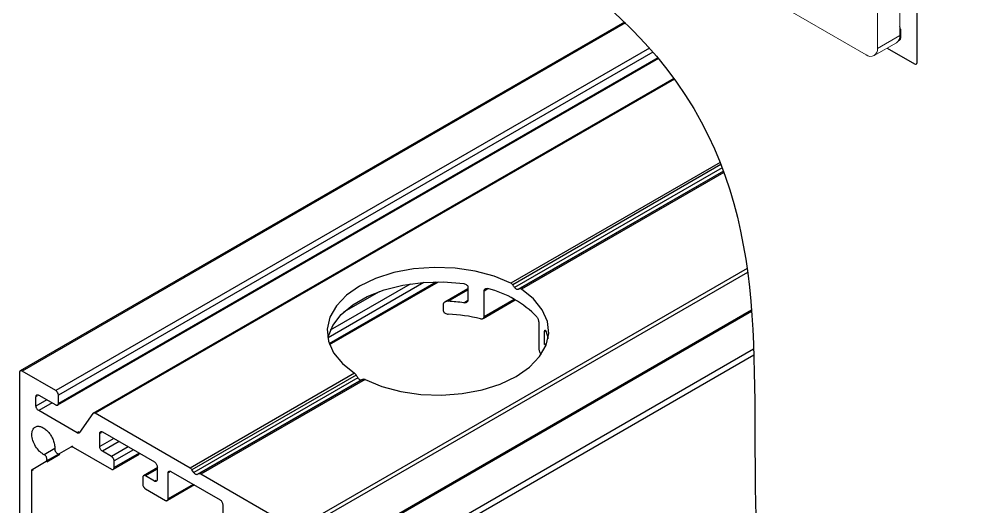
# Model space of a CAD drawing. Extents: x 0 to 11.4, y -13.7 to 0.
# Drawn here: x 4.925 to 8.745, y -5.598 to -3.672 of the extents above; entities that cross this region are included whole.
import ezdxf

# ---------------------------------------------------------------- set-up
doc = ezdxf.new("R2010")
doc.units = 0
doc.header["$LTSCALE"] = 0.5
doc.header["$MEASUREMENT"] = 0
doc.layers.add('Dimension', color=10, linetype='CONTINUOUS')
doc.layers.add('Housing', color=150, linetype='CONTINUOUS')
doc.layers.add('Jig', color=41, linetype='CONTINUOUS', lineweight=13)

msp = doc.modelspace()

# ---------------------------------------------------------------- linework, layer by layer
at = {"layer": 'Dimension', "transparency": 16777216}
msp.add_open_spline([(7.186, -3.5684), (7.8251, -4.0882), (7.8304, -5.4851), (7.8356, -6.8819), (8.7451, -7.2074)], degree=3, knots=[0.24279, 0.24279, 0.24279, 0.24279, 1, 2, 2, 2, 2], dxfattribs=at)
at = {"layer": 'Housing', "transparency": 16777216}
for p, q in [((8.4705, -3.8419), (8.4705, -1.4988)), ((8.4048, -3.71), (8.4048, -3.7467)), ((8.4048, -3.7467), (8.4005, -3.7492)), ((8.3518, -3.7856), (8.4599, -3.848))]:
    msp.add_line(p, q, dxfattribs=at)
at = {"layer": 'Housing', "linetype": 'Continuous', "lineweight": 25, "transparency": 16777216}
for p, q in [((7.3154, -3.6829), (4.9284, -5.0611)), ((7.3187, -3.6861), (4.9359, -5.0618)), ((7.4132, -3.7851), (5.0688, -5.1386)), ((7.4274, -3.8013), (5.0794, -5.1569)), ((7.4488, -3.8267), (5.0763, -5.1965)), ((7.446, -3.8233), (5.0794, -5.1896)), ((7.5097, -3.9052), (5.2158, -5.2295)), ((7.512, -3.9083), (5.2249, -5.2287)), ((7.6923, -4.2372), (6.8662, -4.7141)), ((7.6958, -4.246), (6.8735, -4.7207)), ((7.7005, -4.2583), (6.8808, -4.7315)), ((7.7053, -4.2712), (6.8942, -4.7395)), ((7.7057, -4.2723), (6.9007, -4.7371)), ((7.7072, -4.2764), (6.9077, -4.738)), ((7.799, -4.6565), (6.0164, -5.6856)), ((7.8011, -4.672), (6.0256, -5.6971)), ((6.1444, -4.9294), (6.5228, -4.711)), ((6.1491, -4.9529), (6.5716, -4.709)), ((6.1506, -4.9571), (6.5805, -4.709)), ((6.1544, -4.8991), (6.4704, -4.7168)), ((6.6967, -4.7362), (6.6053, -4.789)), ((6.6967, -4.7306), (6.6967, -4.7821)), ((6.7608, -4.7442), (6.7752, -4.7359)), ((6.2071, -4.8279), (6.3471, -4.7471)), ((6.6192, -4.786), (6.6967, -4.7413)), ((6.7608, -4.8463), (6.7608, -4.7442)), ((6.5993, -4.7974), (6.5993, -4.8236)), ((6.6799, -4.7918), (6.6967, -4.7821)), ((6.7565, -4.8538), (6.8836, -4.7805)), ((6.7608, -4.8463), (6.8791, -4.778)), ((7.8165, -4.8216), (6.165, -5.775)), ((7.8169, -4.8264), (6.1725, -5.7758)), ((6.9761, -4.8684), (6.9761, -4.9705)), ((6.9996, -4.9055), (7.004, -4.9029)), ((6.9996, -4.9569), (6.9996, -4.9055)), ((7.004, -4.9029), (7.0131, -4.9329)), ((6.9996, -4.9569), (7.008, -4.9521)), ((7.825, -4.9753), (6.3055, -5.8525)), ((7.8258, -4.9993), (6.3161, -5.8709)), ((6.9825, -4.9913), (6.9859, -4.9962)), ((4.9253, -5.0679), (4.9253, -7.4114)), ((5.0688, -5.1386), (4.9359, -5.0618)), ((6.249, -5.0705), (5.6, -5.4452)), ((6.2555, -5.0775), (5.6068, -5.452)), ((6.2623, -5.0886), (5.6139, -5.463)), ((6.2759, -5.0965), (5.6275, -5.4708)), ((6.2832, -5.0936), (5.6346, -5.4681)), ((6.2905, -5.0944), (5.6414, -5.4691)), ((4.9963, -5.16), (4.991, -5.1631)), ((4.991, -5.1998), (4.991, -5.1631)), ((5.0335, -5.1753), (4.991, -5.1998)), ((5.0016, -5.1569), (5.0688, -5.1957)), ((5.0547, -5.1876), (5.0016, -5.2182)), ((5.0794, -5.1896), (5.0794, -5.1569)), ((5.1535, -5.3059), (5.0016, -5.2182)), ((5.2158, -5.2295), (5.1627, -5.305)), ((5.6, -5.4452), (5.2249, -5.2287)), ((5.1607, -5.3017), (5.1535, -5.3059)), ((5.2482, -5.3054), (5.2429, -5.3085)), ((5.2429, -5.3599), (5.2429, -5.3085)), ((5.2535, -5.3024), (5.4586, -5.4208)), ((5.2981, -5.3281), (5.2429, -5.3599)), ((5.3193, -5.3403), (5.2535, -5.3783)), ((5.0652, -5.368), (5.0232, -5.3922)), ((5.0833, -5.3879), (5.1298, -5.3611)), ((5.1351, -5.358), (5.1298, -5.3611)), ((5.1373, -5.3618), (5.2889, -5.4493)), ((5.2889, -5.3987), (5.2535, -5.3783)), ((5.3547, -5.3607), (5.2889, -5.3987)), ((5.3759, -5.373), (5.2995, -5.4171)), ((4.9779, -5.4488), (5.0315, -5.4178)), ((5.0783, -5.3908), (5.0315, -5.4178)), ((5.0855, -5.3917), (5.0337, -5.4216)), ((5.3979, -5.3915), (5.2964, -5.4501)), ((5.3985, -5.3861), (5.2995, -5.4432)), ((5.2995, -5.4432), (5.2995, -5.4171)), ((4.9801, -5.4526), (4.9748, -5.4556)), ((4.9748, -6.133), (4.9748, -5.4556)), ((5.4716, -5.4433), (5.4157, -5.4755)), ((5.4692, -5.4497), (5.4232, -5.4763)), ((5.4692, -5.4391), (5.4692, -5.4906)), ((5.5184, -5.4614), (5.513, -5.4644)), ((5.5237, -5.4583), (5.7177, -5.5704)), ((5.6139, -5.463), (5.6068, -5.452)), ((5.4126, -5.4824), (5.4126, -5.5085)), ((5.4586, -5.4967), (5.4232, -5.4763)), ((5.4639, -5.4936), (5.4586, -5.4967)), ((5.513, -5.5665), (5.513, -5.4644)), ((5.6346, -5.4681), (5.6275, -5.4708)), ((6.0164, -5.6856), (5.6414, -5.4691)), ((5.4232, -5.5269), (5.5024, -5.5726)), ((5.6164, -5.5119), (5.5099, -5.5734)), ((5.6121, -5.5094), (5.513, -5.5665)), ((5.7283, -5.5887), (5.7283, -5.6908))]:
    msp.add_line(p, q, dxfattribs=at)
at = {"layer": 'Housing', "linetype": 'Continuous', "lineweight": 25, "transparency": 16777216, "flags": 128}
for points in [[(6.8664, -4.7142), (6.7998, -4.6865), (6.7253, -4.6664), (6.6457, -4.6548), (6.5638, -4.6519), (6.4823, -4.658), (6.4042, -4.6727), (6.3323, -4.6955), (6.269, -4.7257), (6.2167, -4.7623), (6.1771, -4.8038), (6.1516, -4.8488), (6.1411, -4.8958), (6.1461, -4.9432), (6.1663, -4.9891), (6.201, -5.032), (6.249, -5.0705)], [(6.1444, -4.9294), (6.145, -4.9271), (6.1634, -4.8815), (6.196, -4.8388), (6.2417, -4.8002), (6.299, -4.7672), (6.3658, -4.7408), (6.4399, -4.7219), (6.5188, -4.7113), (6.5997, -4.7093), (6.6799, -4.7158)], [(6.2905, -5.0944), (6.3571, -5.1221), (6.4315, -5.1422), (6.5111, -5.1538), (6.5931, -5.1567), (6.6745, -5.1506), (6.7526, -5.1359), (6.8245, -5.1131), (6.8878, -5.0829), (6.9401, -5.0463), (6.9798, -5.0048), (7.0052, -4.9598), (7.0157, -4.9128), (7.0107, -4.8655), (6.9905, -4.8195), (6.9558, -4.7766), (6.9078, -4.7381)]]:
    msp.add_lwpolyline(points, dxfattribs=at)
at = {"layer": 'Housing', "transparency": 16777216}
for centre, radius, start, end in [((8.3848, -3.7105), 0.0199, 1.273, 30.7487), ((8.3983, -3.7478), 0.00655, 268.5539, 9.2023), ((8.4641, -3.8429), 0.00655, 230.7624, 9.2023)]:
    msp.add_arc(centre, radius, start, end, dxfattribs=at)
at = {"layer": 'Housing', "linetype": 'Continuous', "lineweight": 25, "transparency": 16777216}
for centre, radius, start, end in [((6.6764, -5.1312), 0.4074, 44.0484, 75.968), ((6.5796, -5.5223), 0.7373, 82.1874, 86.9264), ((6.5822, -5.5471), 0.7114, 76.6796, 87.0183)]:
    msp.add_arc(centre, radius, start, end, dxfattribs=at)
for major_axis, ratio, start_param, end_param in [((-0.3251, 0.4684), 0.625178, 4.682314, 4.70521), ((0.4372, 0.2133), 0.074898, 0.703922, 0.726818), ((-0.3251, 0.4684), 0.625178, 1.473769, 1.496665), ((0.4372, 0.2133), 0.074898, 3.912515, 3.93541)]:
    msp.add_ellipse((6.5784, -4.9206), major_axis=major_axis, ratio=ratio, start_param=start_param, end_param=end_param, dxfattribs=at)
for points, knots in [([(6.6799, -4.7158), (6.6823, -4.7164), (6.687, -4.7175), (6.6926, -4.7215), (6.6961, -4.7261), (6.6965, -4.7291), (6.6967, -4.7306)], [0, 0, 0, 0, 0.301399, 0.565395, 0.794636, 1, 1, 1, 1]), ([(6.7608, -4.7442), (6.761, -4.7429), (6.7613, -4.7404), (6.7635, -4.7375), (6.7669, -4.7356), (6.771, -4.735), (6.7738, -4.7356), (6.7752, -4.7359)], [0, 0, 0, 0, 0.199145, 0.398086, 0.602645, 0.8192, 1, 1, 1, 1]), ([(6.8736, -4.7208), (6.8725, -4.7194), (6.8704, -4.7166), (6.8677, -4.715), (6.8664, -4.7142)], [0, 0, 0, 0, 0.483283, 1, 1, 1, 1]), ([(6.8945, -4.7395), (6.8936, -4.7397), (6.8916, -4.7401), (6.888, -4.7387), (6.8844, -4.7361), (6.8821, -4.7334), (6.881, -4.7318), (6.8809, -4.7316)], [0, 0, 0, 0, 0.241552, 0.483109, 0.724573, 0.966021, 1, 1, 1, 1]), ([(6.9078, -4.7381), (6.9067, -4.7375), (6.9044, -4.7362), (6.9024, -4.7366), (6.9014, -4.7368)], [0, 0, 0, 0, 0.483781, 1, 1, 1, 1]), ([(6.6192, -4.786), (6.6166, -4.7861), (6.6118, -4.7861), (6.6057, -4.7884), (6.6017, -4.7914), (6.5997, -4.7945), (6.5994, -4.7966), (6.5993, -4.7974)], [0, 0, 0, 0, 0.277244, 0.533777, 0.725753, 0.88046, 1, 1, 1, 1]), ([(6.6967, -4.7821), (6.6965, -4.7833), (6.6962, -4.7857), (6.6939, -4.7887), (6.6904, -4.7909), (6.6856, -4.7922), (6.6819, -4.7919), (6.6799, -4.7918)], [0, 0, 0, 0, 0.179367, 0.358404, 0.546015, 0.756459, 1, 1, 1, 1]), ([(6.5993, -4.8236), (6.5995, -4.8247), (6.5998, -4.827), (6.6023, -4.8303), (6.6066, -4.8336), (6.6126, -4.8359), (6.6171, -4.8364), (6.6192, -4.8366)], [0, 0, 0, 0, 0.1505462, 0.3004521, 0.5064382, 0.7757736, 1, 1, 1, 1]), ([(6.7461, -4.8548), (6.7478, -4.8551), (6.7514, -4.8557), (6.756, -4.8545), (6.7593, -4.8519), (6.7607, -4.8489), (6.7608, -4.8469), (6.7608, -4.8463)], [0, 0, 0, 0, 0.236062, 0.472508, 0.697724, 0.907119, 1, 1, 1, 1]), ([(6.9692, -4.8479), (6.97, -4.849), (6.9717, -4.8513), (6.9738, -4.8561), (6.9753, -4.8614), (6.976, -4.8656), (6.9761, -4.8678), (6.9761, -4.8684)], [0, 0, 0, 0, 0.230338, 0.460817, 0.686292, 0.899176, 1, 1, 1, 1]), ([(6.9996, -4.9055), (6.9997, -4.9043), (6.9998, -4.902), (7.0004, -4.9), (7.0014, -4.8993), (7.0026, -4.9), (7.0035, -4.9019), (7.004, -4.9029)], [0, 0, 0, 0, 0.179363, 0.358397, 0.546005, 0.756448, 1, 1, 1, 1]), ([(6.9761, -4.9705), (6.9762, -4.9719), (6.9763, -4.9747), (6.9773, -4.9795), (6.9788, -4.9843), (6.9807, -4.9884), (6.9819, -4.9904), (6.9825, -4.9913)], [0, 0, 0, 0, 0.196992, 0.393809, 0.595499, 0.809246, 1, 1, 1, 1]), ([(4.9284, -5.0611), (4.9279, -5.0614), (4.927, -5.0621), (4.926, -5.0638), (4.9254, -5.0657), (4.9253, -5.0672), (4.9253, -5.0679)], [0, 0, 0, 0, 0.217767, 0.451778, 0.711884, 1, 1, 1, 1]), ([(4.9359, -5.0618), (4.9352, -5.0614), (4.9339, -5.0608), (4.9319, -5.0603), (4.93, -5.0604), (4.9289, -5.0608), (4.9284, -5.0611)], [0, 0, 0, 0, 0.288115, 0.54822, 0.782232, 1, 1, 1, 1]), ([(6.249, -5.0705), (6.2501, -5.0714), (6.2525, -5.0731), (6.2544, -5.076), (6.2555, -5.0775)], [0, 0, 0, 0, 0.48378, 1, 1, 1, 1]), ([(6.2623, -5.0886), (6.2633, -5.09), (6.2652, -5.0927), (6.2688, -5.0955), (6.2724, -5.097), (6.2747, -5.0969), (6.2758, -5.0965), (6.2759, -5.0965)], [0, 0, 0, 0, 0.241552, 0.483108, 0.724572, 0.96602, 1, 1, 1, 1]), ([(6.2833, -5.0936), (6.2843, -5.0933), (6.2864, -5.0928), (6.2891, -5.0939), (6.2905, -5.0944)], [0, 0, 0, 0, 0.483283, 1, 1, 1, 1]), ([(4.991, -5.1631), (4.991, -5.1623), (4.9912, -5.1609), (4.9917, -5.1589), (4.9927, -5.1573), (4.9937, -5.1565), (4.9941, -5.1562)], [0, 0, 0, 0, 0.288116, 0.548222, 0.782233, 1, 1, 1, 1]), ([(4.9941, -5.1562), (4.9946, -5.1559), (4.9958, -5.1555), (4.9977, -5.1555), (4.9997, -5.1559), (5.001, -5.1566), (5.0016, -5.1569)], [0, 0, 0, 0, 0.217768, 0.45178, 0.711885, 1, 1, 1, 1]), ([(5.0741, -5.1433), (5.0737, -5.1428), (5.0722, -5.141), (5.0703, -5.1394), (5.0688, -5.1386)], [0, 0, 0, 0, 0.266923, 1, 1, 1, 1]), ([(5.0794, -5.1569), (5.0794, -5.1558), (5.0791, -5.1534), (5.0777, -5.1487), (5.0758, -5.1453), (5.0741, -5.1433)], [0, 0, 0, 0, 0.227663, 0.478233, 1, 1, 1, 1]), ([(5.0763, -5.1965), (5.0768, -5.1962), (5.0778, -5.1954), (5.0787, -5.1938), (5.0793, -5.1918), (5.0794, -5.1904), (5.0794, -5.1896)], [0, 0, 0, 0, 0.217767, 0.451778, 0.711884, 1, 1, 1, 1]), ([(5.0016, -5.2182), (5.0001, -5.2173), (4.9973, -5.2149), (4.994, -5.2104), (4.9917, -5.2052), (4.991, -5.2015), (4.991, -5.1998)], [0, 0, 0, 0, 0.237019, 0.499999, 0.762979, 1, 1, 1, 1]), ([(5.0688, -5.1957), (5.0695, -5.1961), (5.0708, -5.1967), (5.0728, -5.1972), (5.0747, -5.1972), (5.0758, -5.1968), (5.0763, -5.1965)], [0, 0, 0, 0, 0.288115, 0.54822, 0.782232, 1, 1, 1, 1]), ([(5.2249, -5.2287), (5.2241, -5.2282), (5.2224, -5.2274), (5.2197, -5.2271), (5.2174, -5.2278), (5.2162, -5.2289), (5.2158, -5.2295)], [0, 0, 0, 0, 0.293688, 0.547102, 0.773653, 1, 1, 1, 1]), ([(4.9748, -5.3133), (4.9747, -5.3099), (4.9751, -5.3035), (4.9775, -5.2947), (4.9818, -5.2875), (4.9859, -5.284), (4.988, -5.2828)], [0, 0, 0, 0, 0.291117, 0.550873, 0.783531, 1, 1, 1, 1]), ([(4.988, -5.2828), (4.9897, -5.2819), (4.9933, -5.2804), (4.9992, -5.2796), (5.0056, -5.2801), (5.0149, -5.2828), (5.0266, -5.2895), (5.0395, -5.3015), (5.0508, -5.3165), (5.0593, -5.3335), (5.0645, -5.3508), (5.0655, -5.3625), (5.0652, -5.368)], [0, 0, 0, 0, 0.042943, 0.087765, 0.135958, 0.188478, 0.307266, 0.442574, 0.588001, 0.735015, 0.874826, 1, 1, 1, 1]), ([(5.1627, -5.305), (5.1622, -5.3057), (5.1611, -5.3068), (5.1587, -5.3075), (5.1561, -5.3071), (5.1544, -5.3064), (5.1535, -5.3059)], [0, 0, 0, 0, 0.226347, 0.452898, 0.706312, 1, 1, 1, 1]), ([(5.2429, -5.3085), (5.2429, -5.3077), (5.243, -5.3063), (5.2436, -5.3043), (5.2446, -5.3027), (5.2455, -5.3019), (5.246, -5.3016)], [0, 0, 0, 0, 0.288116, 0.548222, 0.782233, 1, 1, 1, 1]), ([(5.246, -5.3016), (5.2465, -5.3013), (5.2477, -5.3009), (5.2496, -5.3009), (5.2516, -5.3014), (5.2529, -5.302), (5.2535, -5.3024)], [0, 0, 0, 0, 0.217768, 0.45178, 0.711885, 1, 1, 1, 1]), ([(5.0232, -5.3922), (5.02, -5.3906), (5.0137, -5.3866), (5.0016, -5.3763), (4.9887, -5.3597), (4.9797, -5.3406), (4.9757, -5.3248), (4.9749, -5.3171), (4.9748, -5.3133)], [0, 0, 0, 0, 0.111119, 0.23245, 0.493916, 0.758771, 0.883874, 1, 1, 1, 1]), ([(5.0652, -5.368), (5.065, -5.3701), (5.0658, -5.3747), (5.0689, -5.3808), (5.0732, -5.3859), (5.077, -5.3881), (5.0789, -5.3885)], [0, 0, 0, 0, 0.243262, 0.517367, 0.781496, 1, 1, 1, 1]), ([(5.1298, -5.3611), (5.1303, -5.3608), (5.1314, -5.3604), (5.1333, -5.3603), (5.1353, -5.3608), (5.1366, -5.3614), (5.1373, -5.3618)], [0, 0, 0, 0, 0.217718, 0.450942, 0.710295, 1, 1, 1, 1]), ([(5.2535, -5.3783), (5.252, -5.3774), (5.2492, -5.375), (5.2458, -5.3705), (5.2436, -5.3653), (5.2429, -5.3617), (5.2429, -5.3599)], [0, 0, 0, 0, 0.237019, 0.499999, 0.762979, 1, 1, 1, 1]), ([(5.0315, -5.4178), (5.0323, -5.4174), (5.0336, -5.4159), (5.0346, -5.4129), (5.0346, -5.4092), (5.0337, -5.4052), (5.032, -5.4011), (5.0296, -5.3974), (5.0266, -5.3943), (5.0244, -5.3928), (5.0232, -5.3922)], [0, 0, 0, 0, 0.087033, 0.187552, 0.306465, 0.441949, 0.587495, 0.734658, 0.874865, 1, 1, 1, 1]), ([(5.0789, -5.3885), (5.0797, -5.3886), (5.0812, -5.3887), (5.0826, -5.3883), (5.0833, -5.3879)], [0, 0, 0, 0, 0.525781, 1, 1, 1, 1]), ([(5.2942, -5.4034), (5.2938, -5.4029), (5.2922, -5.4011), (5.2904, -5.3996), (5.2889, -5.3987)], [0, 0, 0, 0, 0.266923, 1, 1, 1, 1]), ([(5.2995, -5.4171), (5.2995, -5.416), (5.2992, -5.4136), (5.2978, -5.4088), (5.2958, -5.4054), (5.2942, -5.4034)], [0, 0, 0, 0, 0.227663, 0.478233, 1, 1, 1, 1]), ([(5.4586, -5.4208), (5.4601, -5.4216), (5.4629, -5.424), (5.4663, -5.4286), (5.4685, -5.4337), (5.4692, -5.4374), (5.4692, -5.4391)], [0, 0, 0, 0, 0.237019, 0.499999, 0.762979, 1, 1, 1, 1]), ([(4.9748, -5.4556), (4.9748, -5.4549), (4.9749, -5.4534), (4.9755, -5.4515), (4.9765, -5.4498), (4.9774, -5.4491), (4.9779, -5.4488)], [0, 0, 0, 0, 0.289705, 0.549059, 0.782283, 1, 1, 1, 1]), ([(5.2889, -5.4493), (5.2895, -5.4497), (5.2908, -5.4503), (5.2929, -5.4508), (5.2948, -5.4508), (5.2959, -5.4504), (5.2964, -5.4501)], [0, 0, 0, 0, 0.288115, 0.54822, 0.782232, 1, 1, 1, 1]), ([(5.2964, -5.4501), (5.2969, -5.4498), (5.2978, -5.449), (5.2988, -5.4474), (5.2994, -5.4454), (5.2995, -5.444), (5.2995, -5.4432)], [0, 0, 0, 0, 0.217767, 0.451778, 0.711884, 1, 1, 1, 1]), ([(5.513, -5.4644), (5.513, -5.4637), (5.5132, -5.4622), (5.5138, -5.4603), (5.5147, -5.4586), (5.5157, -5.4579), (5.5162, -5.4576)], [0, 0, 0, 0, 0.288116, 0.548222, 0.782233, 1, 1, 1, 1]), ([(5.5162, -5.4576), (5.5166, -5.4573), (5.5178, -5.4569), (5.5197, -5.4568), (5.5217, -5.4573), (5.523, -5.4579), (5.5237, -5.4583)], [0, 0, 0, 0, 0.217768, 0.45178, 0.711885, 1, 1, 1, 1]), ([(5.6068, -5.452), (5.6059, -5.4506), (5.6038, -5.448), (5.6013, -5.446), (5.6, -5.4452)], [0, 0, 0, 0, 0.525221, 1, 1, 1, 1]), ([(5.4157, -5.4755), (5.4152, -5.4758), (5.4143, -5.4766), (5.4133, -5.4782), (5.4128, -5.4802), (5.4126, -5.4817), (5.4126, -5.4824)], [0, 0, 0, 0, 0.217767, 0.451778, 0.711884, 1, 1, 1, 1]), ([(5.4232, -5.4763), (5.4226, -5.4759), (5.4213, -5.4753), (5.4193, -5.4748), (5.4174, -5.4748), (5.4162, -5.4753), (5.4157, -5.4755)], [0, 0, 0, 0, 0.288115, 0.54822, 0.782232, 1, 1, 1, 1]), ([(5.4661, -5.4974), (5.4656, -5.4977), (5.4645, -5.4981), (5.4626, -5.4982), (5.4606, -5.4977), (5.4593, -5.4971), (5.4586, -5.4967)], [0, 0, 0, 0, 0.217768, 0.45178, 0.711885, 1, 1, 1, 1]), ([(5.4692, -5.4906), (5.4692, -5.4913), (5.4691, -5.4928), (5.4685, -5.4948), (5.4675, -5.4964), (5.4666, -5.4972), (5.4661, -5.4974)], [0, 0, 0, 0, 0.288116, 0.548222, 0.782233, 1, 1, 1, 1]), ([(5.6275, -5.4708), (5.6265, -5.4712), (5.624, -5.4713), (5.6204, -5.4698), (5.6168, -5.4669), (5.6148, -5.4644), (5.6139, -5.463)], [0, 0, 0, 0, 0.190866, 0.421853, 0.696658, 1, 1, 1, 1]), ([(5.6414, -5.4691), (5.6403, -5.4685), (5.6381, -5.4675), (5.6356, -5.4677), (5.6346, -5.4681)], [0, 0, 0, 0, 0.547345, 1, 1, 1, 1]), ([(5.4126, -5.5085), (5.4126, -5.5097), (5.4129, -5.512), (5.4144, -5.5168), (5.4163, -5.5202), (5.4179, -5.5222)], [0, 0, 0, 0, 0.227663, 0.478233, 1, 1, 1, 1]), ([(5.4179, -5.5222), (5.4183, -5.5227), (5.4199, -5.5245), (5.4217, -5.526), (5.4232, -5.5269)], [0, 0, 0, 0, 0.266923, 1, 1, 1, 1]), ([(5.5024, -5.5726), (5.5031, -5.573), (5.5044, -5.5736), (5.5064, -5.5741), (5.5083, -5.5741), (5.5094, -5.5737), (5.5099, -5.5734)], [0, 0, 0, 0, 0.288115, 0.54822, 0.782232, 1, 1, 1, 1]), ([(5.5099, -5.5734), (5.5104, -5.5731), (5.5114, -5.5723), (5.5123, -5.5707), (5.5129, -5.5687), (5.513, -5.5673), (5.513, -5.5665)], [0, 0, 0, 0, 0.217767, 0.451778, 0.711884, 1, 1, 1, 1]), ([(5.7177, -5.5704), (5.7192, -5.5712), (5.7221, -5.5736), (5.7254, -5.5782), (5.7277, -5.5833), (5.7283, -5.587), (5.7283, -5.5887)], [0, 0, 0, 0, 0.237019, 0.499999, 0.762979, 1, 1, 1, 1])]:
    msp.add_open_spline(points, degree=3, knots=knots, dxfattribs=at)
at = {"layer": 'Jig', "linetype": 'Continuous', "transparency": 16777216}
for p, q in [((8.2694, -3.812), (7.0982, -3.1359)), ((8.402, -3.7355), (8.402, -3.4548)), ((8.3136, -3.5058), (8.3136, -3.7865)), ((8.3136, -3.7865), (8.402, -3.7355)), ((8.3006, -3.8151), (8.389, -3.7641))]:
    msp.add_line(p, q, dxfattribs=at)
for centre, radius, start, end in [((8.3722, -3.7393), 0.03, 304.0564, 7.2558), ((8.2866, -3.7909), 0.0273, 230.7967, 9.214)]:
    msp.add_arc(centre, radius, start, end, dxfattribs=at)

doc.saveas('drawing.dxf')
